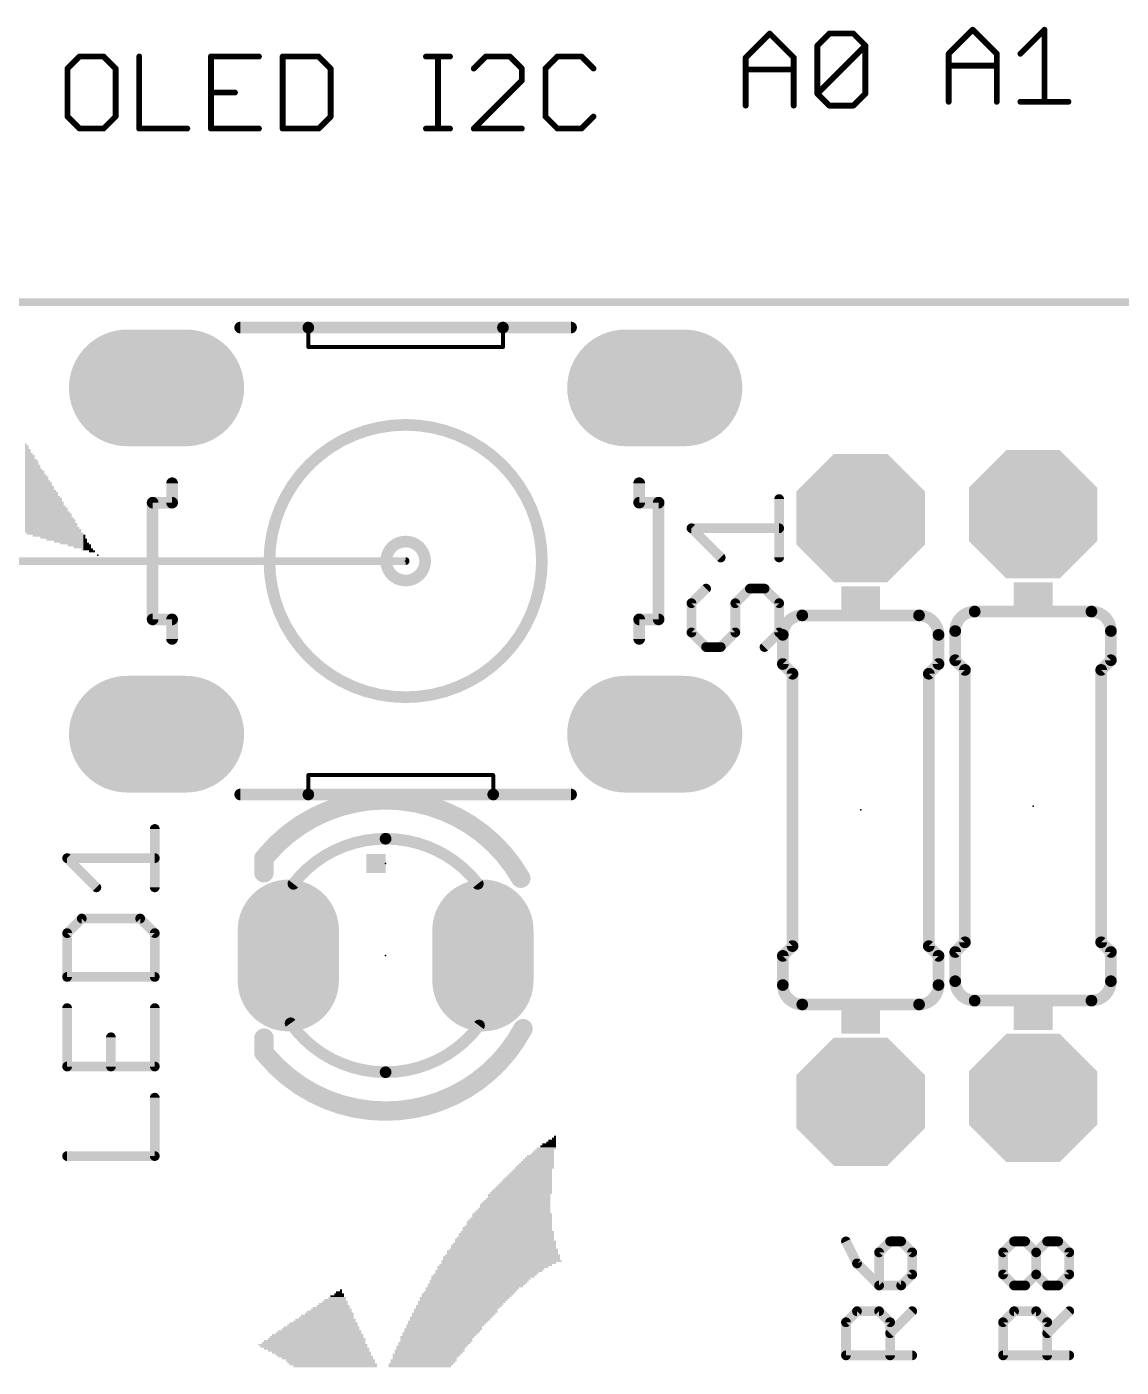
# Model space of a CAD drawing. Extents: x -10 to 70, y -21 to 116.
# Drawn here: x 20.32 to 34.6, y 29.22 to 46.72 of the extents above; entities that cross this region are included whole.
import ezdxf

# ---------------------------------------------------------------- set-up
doc = ezdxf.new("R2010")
doc.units = 0
for name, color, linetype in [('17', 82, 'CONTINUOUS'), ('21', 253, 'CONTINUOUS'), ('23', 7, 'CONTINUOUS'), ('25', 253, 'CONTINUOUS'), ('47', 253, 'CONTINUOUS')]:
    doc.layers.add(name, color=color, linetype=linetype)

# ---------------------------------------------------------------- blocks, each defined once
blk = doc.blocks.new('LONGP50')
at = {"const_width": 1}
blk.add_lwpolyline([(-0.25, 0), (0.25, 0)], dxfattribs=at)
at = {"const_width": 0.5}
for points in [[(-0.25, 0.25, 1), (-0.25, -0.25)], [(0.25, -0.25, 1), (0.25, 0.25)]]:
    blk.add_lwpolyline(points, format="xyb", dxfattribs=at)
blk = doc.blocks.new('RECT')
blk.add_solid([(-0.5, -0.5), (0.5, -0.5), (-0.5, 0.5), (0.5, 0.5)])
blk = doc.blocks.new('OCTAGONP')
at = {"const_width": 0.5}
blk.add_lwpolyline([(-0.25, -0.1036), (-0.25, 0.1036), (-0.1036, 0.25), (0.1036, 0.25), (0.25, 0.1036), (0.25, -0.1036), (0.1036, -0.25), (-0.1036, -0.25), (-0.25, -0.1036), (-0.25, 0.1036)], dxfattribs=at)

msp = doc.modelspace()

# ---------------------------------------------------------------- linework, layer by layer
at = {"layer": '21'}
for points, const_width in [([(32.3491, 46.3727), (32.6626, 46.6862)], 0.0762), ([(32.6626, 46.6862), (32.9762, 46.3727)], 0.0762), ([(33.2846, 46.3727), (33.5982, 46.6862)], 0.0762), ([(33.5982, 46.6862), (33.5982, 45.7456)], 0.0762), ([(29.6991, 46.3227), (30.0126, 46.6362)], 0.0762), ([(30.0126, 46.6362), (30.3262, 46.3227)], 0.0762), ([(30.6346, 46.4794), (30.7914, 46.6362)], 0.0762), ([(30.7914, 46.6362), (31.1049, 46.6362)], 0.0762), ([(31.1049, 46.6362), (31.2617, 46.4794)], 0.0762), ([(21.0059, 46.3362), (20.8491, 46.1794)], 0.0762), ([(21.3194, 46.3362), (21.0059, 46.3362)], 0.0762), ([(21.4762, 46.1794), (21.3194, 46.3362)], 0.0762), ([(21.7846, 46.3362), (21.7846, 45.3956)], 0.0762), ([(23.3472, 46.3362), (22.7201, 46.3362)], 0.0762), ([(22.7201, 46.3362), (22.7201, 45.3956)], 0.0762), ([(23.6557, 46.3362), (23.6557, 45.3956)], 0.0762), ([(24.126, 46.3362), (23.6557, 46.3362)], 0.0762), ([(24.2827, 46.1794), (24.126, 46.3362)], 0.0762), ([(25.5267, 46.3362), (25.8402, 46.3362)], 0.0762), ([(25.6835, 45.3956), (25.6835, 46.3362)], 0.0762), ([(26.3071, 46.3362), (26.1504, 46.1794)], 0.0762), ([(26.6207, 46.3362), (26.3071, 46.3362)], 0.0762), ([(26.7774, 46.1794), (26.6207, 46.3362)], 0.0762), ([(27.2427, 46.3362), (27.0859, 46.1794)], 0.0762), ([(27.5562, 46.3362), (27.2427, 46.3362)], 0.0762), ([(27.713, 46.1794), (27.5562, 46.3362)], 0.0762), ([(30.6346, 45.8524), (30.6346, 46.4794)], 0.0762), ([(30.6346, 45.8524), (31.2617, 46.4794)], 0.0762), ([(31.2617, 46.4794), (31.2617, 45.8524)], 0.0762), ([(32.3491, 45.7456), (32.3491, 46.3727)], 0.0762), ([(32.9762, 46.3727), (32.9762, 45.7456)], 0.0762), ([(20.8491, 46.1794), (20.8491, 45.5524)], 0.0762), ([(21.4762, 45.5524), (21.4762, 46.1794)], 0.0762), ([(24.2827, 45.5524), (24.2827, 46.1794)], 0.0762), ([(26.7774, 46.0227), (26.7774, 46.1794)], 0.0762), ([(27.0859, 46.1794), (27.0859, 45.5524)], 0.0762), ([(29.6991, 45.6956), (29.6991, 46.3227)], 0.0762), ([(29.6991, 46.1659), (30.3262, 46.1659)], 0.0762), ([(30.3262, 46.3227), (30.3262, 45.6956)], 0.0762), ([(32.3491, 46.2159), (32.9762, 46.2159)], 0.0762), ([(26.1504, 45.3956), (26.7774, 46.0227)], 0.0762), ([(22.7201, 45.8659), (23.0337, 45.8659)], 0.0762), ([(30.7914, 45.6956), (30.6346, 45.8524)], 0.0762), ([(31.2617, 45.8524), (31.1049, 45.6956)], 0.0762), ([(31.1049, 45.6956), (30.7914, 45.6956)], 0.0762), ([(33.2846, 45.7456), (33.9117, 45.7456)], 0.0762), ([(20.8491, 45.5524), (21.0059, 45.3956)], 0.0762), ([(21.3194, 45.3956), (21.4762, 45.5524)], 0.0762), ([(24.126, 45.3956), (24.2827, 45.5524)], 0.0762), ([(27.0859, 45.5524), (27.2427, 45.3956)], 0.0762), ([(27.5562, 45.3956), (27.713, 45.5524)], 0.0762), ([(21.0059, 45.3956), (21.3194, 45.3956)], 0.0762), ([(21.7846, 45.3956), (22.4117, 45.3956)], 0.0762), ([(22.7201, 45.3956), (23.3472, 45.3956)], 0.0762), ([(23.6557, 45.3956), (24.126, 45.3956)], 0.0762), ([(25.5267, 45.3956), (25.8402, 45.3956)], 0.0762), ([(26.7774, 45.3956), (26.1504, 45.3956)], 0.0762), ([(27.2427, 45.3956), (27.5562, 45.3956)], 0.0762), ([(23.9915, 42.7975), (23.1025, 42.7975)], 0.1524), ([(26.5315, 42.7975), (23.9915, 42.7975)], 0.1524), ([(23.9915, 42.7975), (23.9915, 42.5435)], 0.0508), ([(27.4205, 42.7975), (26.5315, 42.7975)], 0.1524), ([(26.5315, 42.5435), (26.5315, 42.7975)], 0.0508), ([(26.5315, 42.5435), (23.9915, 42.5435)], 0.0508), ([(22.2135, 40.5115), (22.2135, 40.7655)], 0.1524), ([(28.3095, 40.5115), (28.3095, 40.7655)], 0.1524), ([(21.9595, 40.5115), (22.2135, 40.5115)], 0.1524), ([(21.9595, 40.5115), (21.9595, 38.9875)], 0.1524), ([(28.3095, 40.5115), (28.5635, 40.5115)], 0.1524), ([(28.5635, 38.9875), (28.5635, 40.5115)], 0.1524), ([(22.2135, 38.9875), (21.9595, 38.9875)], 0.1524), ([(22.2135, 38.9875), (22.2135, 38.7335)], 0.1524), ([(28.5635, 38.9875), (28.3095, 38.9875)], 0.1524), ([(28.3095, 38.9875), (28.3095, 38.7335)], 0.1524), ([(30.438, 39.04), (31.962, 39.04)], 0.1524), ([(32.688, 39.09), (34.212, 39.09)], 0.1524), ([(30.184, 38.786), (30.184, 38.405)], 0.1524), ([(32.216, 38.786), (32.216, 38.405)], 0.1524), ([(32.434, 38.836), (32.434, 38.455)], 0.1524), ([(34.466, 38.836), (34.466, 38.455)], 0.1524), ([(32.561, 38.328), (32.434, 38.455)], 0.1524), ([(34.339, 38.328), (34.466, 38.455)], 0.1524), ([(30.311, 38.278), (30.184, 38.405)], 0.1524), ([(30.311, 34.722), (30.311, 38.278)], 0.1524), ([(32.089, 38.278), (32.216, 38.405)], 0.1524), ([(32.089, 34.722), (32.089, 38.278)], 0.1524), ([(32.561, 34.772), (32.561, 38.328)], 0.1524), ([(34.339, 34.772), (34.339, 38.328)], 0.1524), ([(26.4045, 36.9555), (23.9915, 36.9555)], 0.0508), ([(23.9915, 36.9555), (23.9915, 36.7015)], 0.0508), ([(26.4045, 36.9555), (26.4045, 36.7015)], 0.0508), ([(23.1025, 36.7015), (23.9915, 36.7015)], 0.1524), ([(23.9915, 36.7015), (26.4045, 36.7015)], 0.1524), ([(26.4045, 36.7015), (27.4205, 36.7015)], 0.1524), ([(23.4125, 35.87), (23.4125, 35.6795)], 0.254), ([(32.561, 34.772), (32.434, 34.645)], 0.1524), ([(34.339, 34.772), (34.466, 34.645)], 0.1524), ([(30.311, 34.722), (30.184, 34.595)], 0.1524), ([(30.184, 34.214), (30.184, 34.595)], 0.1524), ([(32.089, 34.722), (32.216, 34.595)], 0.1524), ([(32.216, 34.214), (32.216, 34.595)], 0.1524), ([(32.434, 34.264), (32.434, 34.645)], 0.1524), ([(34.466, 34.264), (34.466, 34.645)], 0.1524), ([(30.438, 33.96), (31.962, 33.96)], 0.1524), ([(32.688, 34.01), (34.212, 34.01)], 0.1524), ([(23.4125, 33.5205), (23.4125, 33.33)], 0.254)]:
    msp.add_lwpolyline(points, dxfattribs=dict(at, const_width=const_width))
for points, const_width in [([(32.6761, 46.6997, 1), (32.6492, 46.6727)], 0.0381), ([(32.6761, 46.6727, 1), (32.6492, 46.6997)], 0.0381), ([(33.6172, 46.6862, 1), (33.5791, 46.6862)], 0.0381), ([(33.6116, 46.6727, 1), (33.5847, 46.6997)], 0.0381), ([(30.0261, 46.6497, 1), (29.9992, 46.6227)], 0.0381), ([(30.0261, 46.6227, 1), (29.9992, 46.6497)], 0.0381), ([(30.7914, 46.6553, 1), (30.7914, 46.6172)], 0.0381), ([(30.8049, 46.6227, 1), (30.7779, 46.6497)], 0.0381), ([(31.1184, 46.6497, 1), (31.0914, 46.6227)], 0.0381), ([(31.1049, 46.6172, 1), (31.1049, 46.6553)], 0.0381), ([(21.0059, 46.3553, 1), (21.0059, 46.3172)], 0.0381), ([(21.0193, 46.3227, 1), (20.9924, 46.3497)], 0.0381), ([(21.3329, 46.3497, 1), (21.3059, 46.3227)], 0.0381), ([(21.3194, 46.3172, 1), (21.3194, 46.3553)], 0.0381), ([(21.8037, 46.3362, 1), (21.7656, 46.3362)], 0.0381), ([(22.7201, 46.3553, 1), (22.7201, 46.3172)], 0.0381), ([(22.7392, 46.3362, 1), (22.7011, 46.3362)], 0.0381), ([(23.3472, 46.3172, 1), (23.3472, 46.3553)], 0.0381), ([(23.6747, 46.3362, 1), (23.6366, 46.3362)], 0.0381), ([(23.6557, 46.3553, 1), (23.6557, 46.3172)], 0.0381), ([(24.1394, 46.3497, 1), (24.1125, 46.3227)], 0.0381), ([(24.126, 46.3172, 1), (24.126, 46.3553)], 0.0381), ([(25.5267, 46.3553, 1), (25.5267, 46.3172)], 0.0381), ([(25.7025, 46.3362, 1), (25.6644, 46.3362)], 0.0381), ([(25.8402, 46.3172, 1), (25.8402, 46.3553)], 0.0381), ([(26.3071, 46.3553, 1), (26.3071, 46.3172)], 0.0381), ([(26.3206, 46.3227, 1), (26.2937, 46.3497)], 0.0381), ([(26.6341, 46.3497, 1), (26.6072, 46.3227)], 0.0381), ([(26.6207, 46.3172, 1), (26.6207, 46.3553)], 0.0381), ([(27.2427, 46.3553, 1), (27.2427, 46.3172)], 0.0381), ([(27.2561, 46.3227, 1), (27.2292, 46.3497)], 0.0381), ([(27.5697, 46.3497, 1), (27.5427, 46.3227)], 0.0381), ([(27.5562, 46.3172, 1), (27.5562, 46.3553)], 0.0381), ([(30.6211, 46.4929, 1), (30.6481, 46.466)], 0.0381), ([(30.6537, 46.4794, 1), (30.6156, 46.4794)], 0.0381), ([(31.2807, 46.4794, 1), (31.2426, 46.4794)], 0.0381), ([(31.2752, 46.466, 1), (31.2482, 46.4929)], 0.0381), ([(31.2482, 46.466, 1), (31.2752, 46.4929)], 0.0381), ([(32.3681, 46.3727, 1), (32.33, 46.3727)], 0.0381), ([(32.3356, 46.3861, 1), (32.3626, 46.3592)], 0.0381), ([(32.9952, 46.3727, 1), (32.9571, 46.3727)], 0.0381), ([(32.9627, 46.3592, 1), (32.9896, 46.3861)], 0.0381), ([(33.2711, 46.3861, 1), (33.2981, 46.3592)], 0.0381), ([(20.8681, 46.1794, 1), (20.83, 46.1794)], 0.0381), ([(20.8356, 46.1929, 1), (20.8626, 46.166)], 0.0381), ([(21.4952, 46.1794, 1), (21.4571, 46.1794)], 0.0381), ([(21.4627, 46.166, 1), (21.4896, 46.1929)], 0.0381), ([(24.3018, 46.1794, 1), (24.2637, 46.1794)], 0.0381), ([(24.2693, 46.166, 1), (24.2962, 46.1929)], 0.0381), ([(26.1369, 46.1929, 1), (26.1638, 46.166)], 0.0381), ([(26.7965, 46.1794, 1), (26.7584, 46.1794)], 0.0381), ([(26.764, 46.166, 1), (26.7909, 46.1929)], 0.0381), ([(27.1049, 46.1794, 1), (27.0668, 46.1794)], 0.0381), ([(27.0724, 46.1929, 1), (27.0994, 46.166)], 0.0381), ([(27.6995, 46.166, 1), (27.7264, 46.1929)], 0.0381), ([(29.7182, 46.3227, 1), (29.6801, 46.3227)], 0.0381), ([(29.6856, 46.3361, 1), (29.7126, 46.3092)], 0.0381), ([(29.6991, 46.185, 1), (29.6991, 46.1469)], 0.0381), ([(30.3452, 46.3227, 1), (30.3071, 46.3227)], 0.0381), ([(30.3127, 46.3092, 1), (30.3396, 46.3361)], 0.0381), ([(30.3262, 46.1469, 1), (30.3262, 46.185)], 0.0381), ([(32.3491, 46.235, 1), (32.3491, 46.1969)], 0.0381), ([(32.9762, 46.1969, 1), (32.9762, 46.235)], 0.0381), ([(26.7584, 46.0227, 1), (26.7965, 46.0227)], 0.0381), ([(26.7909, 46.0092, 1), (26.764, 46.0361)], 0.0381), ([(22.7201, 45.885, 1), (22.7201, 45.8469)], 0.0381), ([(23.0337, 45.8469, 1), (23.0337, 45.885)], 0.0381), ([(30.6481, 45.8658, 1), (30.6211, 45.8389)], 0.0381), ([(30.6211, 45.8658, 1), (30.6481, 45.8389)], 0.0381), ([(30.6156, 45.8524, 1), (30.6537, 45.8524)], 0.0381), ([(31.2426, 45.8524, 1), (31.2807, 45.8524)], 0.0381), ([(31.2752, 45.8389, 1), (31.2482, 45.8658)], 0.0381), ([(29.6801, 45.6956, 1), (29.7182, 45.6956)], 0.0381), ([(30.3071, 45.6956, 1), (30.3452, 45.6956)], 0.0381), ([(30.7914, 45.7146, 1), (30.7914, 45.6765)], 0.0381), ([(30.7779, 45.6821, 1), (30.8049, 45.7091)], 0.0381), ([(31.0914, 45.7091, 1), (31.1184, 45.6821)], 0.0381), ([(31.1049, 45.6765, 1), (31.1049, 45.7146)], 0.0381), ([(32.33, 45.7456, 1), (32.3681, 45.7456)], 0.0381), ([(32.9571, 45.7456, 1), (32.9952, 45.7456)], 0.0381), ([(33.2846, 45.7647, 1), (33.2846, 45.7266)], 0.0381), ([(33.5791, 45.7456, 1), (33.6172, 45.7456)], 0.0381), ([(33.9117, 45.7266, 1), (33.9117, 45.7647)], 0.0381), ([(20.83, 45.5524, 1), (20.8681, 45.5524)], 0.0381), ([(20.8626, 45.5658, 1), (20.8356, 45.5389)], 0.0381), ([(21.4571, 45.5524, 1), (21.4952, 45.5524)], 0.0381), ([(21.4896, 45.5389, 1), (21.4627, 45.5658)], 0.0381), ([(24.2637, 45.5524, 1), (24.3018, 45.5524)], 0.0381), ([(24.2962, 45.5389, 1), (24.2693, 45.5658)], 0.0381), ([(27.0994, 45.5658, 1), (27.0724, 45.5389)], 0.0381), ([(27.0668, 45.5524, 1), (27.1049, 45.5524)], 0.0381), ([(27.7264, 45.5389, 1), (27.6995, 45.5658)], 0.0381), ([(21.0059, 45.4147, 1), (21.0059, 45.3766)], 0.0381), ([(20.9924, 45.3821, 1), (21.0193, 45.4091)], 0.0381), ([(21.3059, 45.4091, 1), (21.3329, 45.3821)], 0.0381), ([(21.3194, 45.3766, 1), (21.3194, 45.4147)], 0.0381), ([(21.7846, 45.4147, 1), (21.7846, 45.3766)], 0.0381), ([(21.7656, 45.3956, 1), (21.8037, 45.3956)], 0.0381), ([(22.4117, 45.3766, 1), (22.4117, 45.4147)], 0.0381), ([(22.7201, 45.4147, 1), (22.7201, 45.3766)], 0.0381), ([(22.7011, 45.3956, 1), (22.7392, 45.3956)], 0.0381), ([(23.3472, 45.3766, 1), (23.3472, 45.4147)], 0.0381), ([(23.6557, 45.4147, 1), (23.6557, 45.3766)], 0.0381), ([(23.6366, 45.3956, 1), (23.6747, 45.3956)], 0.0381), ([(24.1125, 45.4091, 1), (24.1394, 45.3821)], 0.0381), ([(24.126, 45.3766, 1), (24.126, 45.4147)], 0.0381), ([(25.5267, 45.4147, 1), (25.5267, 45.3766)], 0.0381), ([(25.6644, 45.3956, 1), (25.7025, 45.3956)], 0.0381), ([(25.8402, 45.3766, 1), (25.8402, 45.4147)], 0.0381), ([(26.1369, 45.4091, 1), (26.1638, 45.3821)], 0.0381), ([(26.1504, 45.4147, 1), (26.1504, 45.3766)], 0.0381), ([(26.7774, 45.3766, 1), (26.7774, 45.4147)], 0.0381), ([(27.2427, 45.4147, 1), (27.2427, 45.3766)], 0.0381), ([(27.2292, 45.3821, 1), (27.2561, 45.4091)], 0.0381), ([(27.5427, 45.4091, 1), (27.5697, 45.3821)], 0.0381), ([(27.5562, 45.3766, 1), (27.5562, 45.4147)], 0.0381), ([(23.1025, 42.8356, 1), (23.1025, 42.7594)], 0.0762), ([(23.9915, 42.8356, 1), (23.9915, 42.7594)], 0.0762), ([(23.9915, 42.7594, 1), (23.9915, 42.8356)], 0.0762), ([(24.0042, 42.7975, 1), (23.9788, 42.7975)], 0.0254), ([(26.5315, 42.8356, 1), (26.5315, 42.7594)], 0.0762), ([(26.5315, 42.7594, 1), (26.5315, 42.8356)], 0.0762), ([(26.5442, 42.7975, 1), (26.5188, 42.7975)], 0.0254), ([(27.4205, 42.7594, 1), (27.4205, 42.8356)], 0.0762), ([(23.9915, 42.5562, 1), (23.9915, 42.5308)], 0.0254), ([(23.9788, 42.5435, 1), (24.0042, 42.5435)], 0.0254), ([(26.5188, 42.5435, 1), (26.5442, 42.5435)], 0.0254), ([(26.5315, 42.5308, 1), (26.5315, 42.5562)], 0.0254), ([(25.2615, 37.9715, 1), (25.2615, 41.5275, 1), (25.2615, 37.9715)], 0.1524), ([(22.2516, 40.7655, 1), (22.1754, 40.7655)], 0.0762), ([(28.3476, 40.7655, 1), (28.2714, 40.7655)], 0.0762), ([(21.9595, 40.5496, 1), (21.9595, 40.4734)], 0.0762), ([(21.9976, 40.5115, 1), (21.9214, 40.5115)], 0.0762), ([(22.1754, 40.5115, 1), (22.2516, 40.5115)], 0.0762), ([(22.2135, 40.4734, 1), (22.2135, 40.5496)], 0.0762), ([(28.3095, 40.5496, 1), (28.3095, 40.4734)], 0.0762), ([(28.2714, 40.5115, 1), (28.3476, 40.5115)], 0.0762), ([(28.6016, 40.5115, 1), (28.5254, 40.5115)], 0.0762), ([(28.5635, 40.4734, 1), (28.5635, 40.5496)], 0.0762), ([(25.2615, 39.4955, 1), (25.2615, 40.0035, 1), (25.2615, 39.4955)], 0.1524), ([(21.9595, 39.0256, 1), (21.9595, 38.9494)], 0.0762), ([(21.9214, 38.9875, 1), (21.9976, 38.9875)], 0.0762), ([(22.2516, 38.9875, 1), (22.1754, 38.9875)], 0.0762), ([(22.2135, 38.9494, 1), (22.2135, 39.0256)], 0.0762), ([(28.3095, 39.0256, 1), (28.3095, 38.9494)], 0.0762), ([(28.3476, 38.9875, 1), (28.2714, 38.9875)], 0.0762), ([(28.5254, 38.9875, 1), (28.6016, 38.9875)], 0.0762), ([(28.5635, 38.9494, 1), (28.5635, 39.0256)], 0.0762), ([(30.438, 39.04, 0.4142), (30.184, 38.786)], 0.1524), ([(30.438, 39.0781, 1), (30.438, 39.0019)], 0.0762), ([(30.438, 39.0019, 1), (30.438, 39.0781)], 0.0762), ([(32.216, 38.786, 0.4142), (31.962, 39.04)], 0.1524), ([(31.962, 39.0781, 1), (31.962, 39.0019)], 0.0762), ([(31.962, 39.0019, 1), (31.962, 39.0781)], 0.0762), ([(32.688, 39.09, 0.4142), (32.434, 38.836)], 0.1524), ([(32.688, 39.1281, 1), (32.688, 39.0519)], 0.0762), ([(32.688, 39.0519, 1), (32.688, 39.1281)], 0.0762), ([(34.466, 38.836, 0.4142), (34.212, 39.09)], 0.1524), ([(34.212, 39.1281, 1), (34.212, 39.0519)], 0.0762), ([(34.212, 39.0519, 1), (34.212, 39.1281)], 0.0762), ([(30.2221, 38.786, 1), (30.1459, 38.786)], 0.0762), ([(32.2541, 38.786, 1), (32.1779, 38.786)], 0.0762), ([(32.4721, 38.836, 1), (32.3959, 38.836)], 0.0762), ([(32.3959, 38.836, 1), (32.4721, 38.836)], 0.0762), ([(34.5041, 38.836, 1), (34.4279, 38.836)], 0.0762), ([(34.4279, 38.836, 1), (34.5041, 38.836)], 0.0762), ([(22.1754, 38.7335, 1), (22.2516, 38.7335)], 0.0762), ([(28.2714, 38.7335, 1), (28.3476, 38.7335)], 0.0762), ([(30.1459, 38.786, 1), (30.2221, 38.786)], 0.0762), ([(32.1779, 38.786, 1), (32.2541, 38.786)], 0.0762), ([(32.4609, 38.4819, 1), (32.4071, 38.4281)], 0.0762), ([(34.4929, 38.4281, 1), (34.4391, 38.4819)], 0.0762), ([(30.1459, 38.405, 1), (30.2221, 38.405)], 0.0762), ([(30.2109, 38.4319, 1), (30.1571, 38.3781)], 0.0762), ([(30.3491, 38.278, 1), (30.2729, 38.278)], 0.0762), ([(30.2841, 38.2511, 1), (30.3379, 38.3049)], 0.0762), ([(32.1271, 38.278, 1), (32.0509, 38.278)], 0.0762), ([(32.0621, 38.3049, 1), (32.1159, 38.2511)], 0.0762), ([(32.1779, 38.405, 1), (32.2541, 38.405)], 0.0762), ([(32.2429, 38.3781, 1), (32.1891, 38.4319)], 0.0762), ([(32.3959, 38.455, 1), (32.4721, 38.455)], 0.0762), ([(32.5991, 38.328, 1), (32.5229, 38.328)], 0.0762), ([(32.5341, 38.3011, 1), (32.5879, 38.3549)], 0.0762), ([(34.3771, 38.328, 1), (34.3009, 38.328)], 0.0762), ([(34.3121, 38.3549, 1), (34.3659, 38.3011)], 0.0762), ([(34.4279, 38.455, 1), (34.5041, 38.455)], 0.0762), ([(23.9915, 36.9682, 1), (23.9915, 36.9428)], 0.0254), ([(24.0042, 36.9555, 1), (23.9788, 36.9555)], 0.0254), ([(26.4172, 36.9555, 1), (26.3918, 36.9555)], 0.0254), ([(26.4045, 36.9428, 1), (26.4045, 36.9682)], 0.0254), ([(23.1025, 36.7396, 1), (23.1025, 36.6634)], 0.0762), ([(25, 36.632, 0.2206), (23.4488, 35.9126)], 0.254), ([(23.9915, 36.7396, 1), (23.9915, 36.6634)], 0.0762), ([(23.9915, 36.6634, 1), (23.9915, 36.7396)], 0.0762), ([(26.7643, 35.6082, 0.2691), (25, 36.632)], 0.254), ([(25, 36.6955, 1), (25, 36.5685)], 0.127), ([(25, 36.5685, 1), (25, 36.6955)], 0.127), ([(26.4045, 36.7396, 1), (26.4045, 36.6634)], 0.0762), ([(26.4045, 36.6634, 1), (26.4045, 36.7396)], 0.0762), ([(27.4205, 36.6634, 1), (27.4205, 36.7396)], 0.0762), ([(23.9788, 36.7015, 1), (24.0042, 36.7015)], 0.0254), ([(26.3918, 36.7015, 1), (26.4172, 36.7015)], 0.0254), ([(25, 36.124, 0.2315), (23.797, 35.5356)], 0.1524), ([(26.203, 35.5356, 0.2315), (25, 36.124)], 0.1524), ([(25, 36.1621, 1), (25, 36.0859)], 0.0762), ([(25, 36.0859, 1), (25, 36.1621)], 0.0762), ([(23.476, 35.87, 1), (23.349, 35.87)], 0.127), ([(23.4003, 35.9536, 1), (23.4973, 35.8716)], 0.127), ([(23.349, 35.6795, 1), (23.476, 35.6795)], 0.127), ([(26.7092, 35.5767, 1), (26.8194, 35.6397)], 0.127), ([(23.7669, 35.559, 1), (23.8271, 35.5122)], 0.0762), ([(26.1729, 35.5122, 1), (26.2331, 35.559)], 0.0762), ([(32.5879, 34.7451, 1), (32.5341, 34.7989)], 0.0762), ([(34.3659, 34.7989, 1), (34.3121, 34.7451)], 0.0762), ([(30.2221, 34.595, 1), (30.1459, 34.595)], 0.0762), ([(30.1571, 34.6219, 1), (30.2109, 34.5681)], 0.0762), ([(30.2729, 34.722, 1), (30.3491, 34.722)], 0.0762), ([(30.3379, 34.6951, 1), (30.2841, 34.7489)], 0.0762), ([(32.0509, 34.722, 1), (32.1271, 34.722)], 0.0762), ([(32.1159, 34.7489, 1), (32.0621, 34.6951)], 0.0762), ([(32.2541, 34.595, 1), (32.1779, 34.595)], 0.0762), ([(32.1891, 34.5681, 1), (32.2429, 34.6219)], 0.0762), ([(32.4721, 34.645, 1), (32.3959, 34.645)], 0.0762), ([(32.4071, 34.6719, 1), (32.4609, 34.6181)], 0.0762), ([(32.5229, 34.772, 1), (32.5991, 34.772)], 0.0762), ([(34.3009, 34.772, 1), (34.3771, 34.772)], 0.0762), ([(34.5041, 34.645, 1), (34.4279, 34.645)], 0.0762), ([(34.4391, 34.6181, 1), (34.4929, 34.6719)], 0.0762), ([(32.434, 34.264, 0.4142), (32.688, 34.01)], 0.1524), ([(32.4721, 34.264, 1), (32.3959, 34.264)], 0.0762), ([(32.3959, 34.264, 1), (32.4721, 34.264)], 0.0762), ([(34.212, 34.01, 0.4142), (34.466, 34.264)], 0.1524), ([(34.5041, 34.264, 1), (34.4279, 34.264)], 0.0762), ([(34.4279, 34.264, 1), (34.5041, 34.264)], 0.0762), ([(30.184, 34.214, 0.4142), (30.438, 33.96)], 0.1524), ([(30.2221, 34.214, 1), (30.1459, 34.214)], 0.0762), ([(30.1459, 34.214, 1), (30.2221, 34.214)], 0.0762), ([(31.962, 33.96, 0.4142), (32.216, 34.214)], 0.1524), ([(32.2541, 34.214, 1), (32.1779, 34.214)], 0.0762), ([(32.1779, 34.214, 1), (32.2541, 34.214)], 0.0762), ([(30.438, 33.9981, 1), (30.438, 33.9219)], 0.0762), ([(30.438, 33.9219, 1), (30.438, 33.9981)], 0.0762), ([(31.962, 33.9981, 1), (31.962, 33.9219)], 0.0762), ([(31.962, 33.9219, 1), (31.962, 33.9981)], 0.0762), ([(32.688, 34.0481, 1), (32.688, 33.9719)], 0.0762), ([(32.688, 33.9719, 1), (32.688, 34.0481)], 0.0762), ([(34.212, 34.0481, 1), (34.212, 33.9719)], 0.0762), ([(34.212, 33.9719, 1), (34.212, 34.0481)], 0.0762), ([(23.7599, 33.7142, 0.2422), (25, 33.076)], 0.1524), ([(23.7909, 33.7363, 1), (23.7289, 33.6921)], 0.0762), ([(23.476, 33.5205, 1), (23.349, 33.5205)], 0.127), ([(25, 32.568, 0.277), (26.7929, 33.6438)], 0.254), ([(25, 33.076, 0.2361), (26.2192, 33.6856)], 0.1524), ([(26.2497, 33.6627, 1), (26.1887, 33.7085)], 0.0762), ([(26.8489, 33.6139, 1), (26.7369, 33.6737)], 0.127), ([(23.439, 33.2991, 0.2226), (25, 32.568)], 0.254), ([(23.4878, 33.3398, 1), (23.3902, 33.2584)], 0.127), ([(23.349, 33.33, 1), (23.476, 33.33)], 0.127), ([(25, 33.1141, 1), (25, 33.0379)], 0.0762), ([(25, 33.0379, 1), (25, 33.1141)], 0.0762), ([(25, 32.6315, 1), (25, 32.5045)], 0.127), ([(25, 32.5045, 1), (25, 32.6315)], 0.127)]:
    msp.add_lwpolyline(points, format="xyb", dxfattribs=dict(at, const_width=const_width))
at = {"layer": '23'}
for p in [(21.2445, 39.826), (25.2615, 39.7495), (31.2, 36.5), (31.2, 36.5), (33.45, 36.55), (33.45, 36.55), (25, 35.8), (25, 34.6)]:
    msp.add_point(p, dxfattribs=at)
at = {"layer": '25', "const_width": 0.127}
for points in [[(30.136, 39.7961), (30.136, 40.5588)], [(29.3734, 39.7961), (28.992, 40.1774)], [(28.992, 40.1774), (30.136, 40.1774)], [(29.1827, 39.3894), (28.992, 39.1987)], [(29.564, 39.1987), (29.7547, 39.3894)], [(29.7547, 39.3894), (29.9453, 39.3894)], [(29.9453, 39.3894), (30.136, 39.1987)], [(28.992, 39.1987), (28.992, 38.8174)], [(29.564, 38.8174), (29.564, 39.1987)], [(30.136, 39.1987), (30.136, 38.8174)], [(28.992, 38.8174), (29.1827, 38.6267)], [(29.3734, 38.6267), (29.564, 38.8174)], [(30.136, 38.8174), (29.9453, 38.6267)], [(29.1827, 38.6267), (29.3734, 38.6267)], [(21.9875, 35.4891), (21.9875, 36.2517)], [(21.2248, 35.4891), (20.8435, 35.8704)], [(20.8435, 35.8704), (21.9875, 35.8704)], [(21.0342, 35.0823), (20.8435, 34.8917)], [(21.7968, 35.0823), (21.0342, 35.0823)], [(21.9875, 34.8917), (21.7968, 35.0823)], [(20.8435, 34.8917), (20.8435, 34.3197)], [(21.9875, 34.3197), (21.9875, 34.8917)], [(20.8435, 34.3197), (21.9875, 34.3197)], [(20.8435, 33.913), (20.8435, 33.1503)], [(21.9875, 33.1503), (21.9875, 33.913)], [(21.4155, 33.1503), (21.4155, 33.5316)], [(20.8435, 33.1503), (21.9875, 33.1503)], [(21.9875, 31.9809), (21.9875, 32.7436)], [(20.8435, 31.9809), (21.9875, 31.9809)], [(31.0082, 30.8676), (31.1522, 30.5795)], [(31.5844, 30.8676), (31.4403, 30.7235)], [(31.7284, 30.8676), (31.5844, 30.8676)], [(31.8725, 30.7235), (31.7284, 30.8676)], [(33.0582, 30.7235), (33.2022, 30.8676)], [(33.2022, 30.8676), (33.3463, 30.8676)], [(33.3463, 30.8676), (33.4903, 30.7235)], [(33.4903, 30.7235), (33.6344, 30.8676)], [(33.6344, 30.8676), (33.7784, 30.8676)], [(33.7784, 30.8676), (33.9225, 30.7235)], [(31.1522, 30.5795), (31.4403, 30.2914)], [(31.4403, 30.7235), (31.4403, 30.2914)], [(31.8725, 30.4354), (31.8725, 30.7235)], [(33.0582, 30.4354), (33.0582, 30.7235)], [(33.4903, 30.4354), (33.4903, 30.7235)], [(33.9225, 30.7235), (33.9225, 30.4354)], [(31.7284, 30.2914), (31.8725, 30.4354)], [(33.2022, 30.2914), (33.0582, 30.4354)], [(33.4903, 30.4354), (33.3463, 30.2914)], [(33.6344, 30.2914), (33.4903, 30.4354)], [(33.9225, 30.4354), (33.7784, 30.2914)], [(31.4403, 30.2914), (31.7284, 30.2914)], [(33.3463, 30.2914), (33.2022, 30.2914)], [(33.7784, 30.2914), (33.6344, 30.2914)], [(31.0082, 29.8114), (31.1522, 29.9555)], [(31.1522, 29.9555), (31.4403, 29.9555)], [(31.4403, 29.9555), (31.5844, 29.8114)], [(31.5844, 29.6674), (31.8725, 29.9555)], [(33.0582, 29.8114), (33.2022, 29.9555)], [(33.2022, 29.9555), (33.4903, 29.9555)], [(33.4903, 29.9555), (33.6344, 29.8114)], [(33.6344, 29.6674), (33.9225, 29.9555)], [(31.0082, 29.3792), (31.0082, 29.8114)], [(31.5844, 29.8114), (31.5844, 29.3792)], [(33.0582, 29.3792), (33.0582, 29.8114)], [(33.6344, 29.8114), (33.6344, 29.3792)], [(31.8725, 29.3792), (31.0082, 29.3792)], [(33.9225, 29.3792), (33.0582, 29.3792)]]:
    msp.add_lwpolyline(points, dxfattribs=at)
at = {"layer": '25', "const_width": 0.0635}
for points in [[(30.1678, 40.5588, 1), (30.1043, 40.5588)], [(28.992, 40.2092, 1), (28.992, 40.1457)], [(29.0145, 40.1999, 1), (28.9696, 40.155)], [(30.136, 40.1457, 1), (30.136, 40.2092)], [(29.3509, 39.7736, 1), (29.3958, 39.8186)], [(30.1043, 39.7961, 1), (30.1678, 39.7961)], [(29.2051, 39.3669, 1), (29.1602, 39.4118)], [(29.7547, 39.4211, 1), (29.7547, 39.3576)], [(29.7771, 39.3669, 1), (29.7322, 39.4118)], [(29.9678, 39.4118, 1), (29.9229, 39.3669)], [(29.9453, 39.3576, 1), (29.9453, 39.4211)], [(29.0238, 39.1987, 1), (28.9603, 39.1987)], [(28.9696, 39.2211, 1), (29.0145, 39.1762)], [(29.5958, 39.1987, 1), (29.5323, 39.1987)], [(29.5416, 39.2211, 1), (29.5865, 39.1762)], [(30.1678, 39.1987, 1), (30.1043, 39.1987)], [(30.1135, 39.1762, 1), (30.1585, 39.2211)], [(29.0145, 38.8398, 1), (28.9696, 38.7949)], [(29.5865, 38.7949, 1), (29.5416, 38.8398)], [(30.1585, 38.7949, 1), (30.1135, 38.8398)], [(28.9603, 38.8174, 1), (29.0238, 38.8174)], [(29.1827, 38.6585, 1), (29.1827, 38.595)], [(29.1602, 38.6043, 1), (29.2051, 38.6492)], [(29.3509, 38.6492, 1), (29.3958, 38.6043)], [(29.3734, 38.595, 1), (29.3734, 38.6585)], [(29.5323, 38.8174, 1), (29.5958, 38.8174)], [(29.9229, 38.6492, 1), (29.9678, 38.6043)], [(30.1043, 38.8174, 1), (30.1678, 38.8174)], [(22.0192, 36.2517, 1), (21.9558, 36.2517)], [(20.8435, 35.9022, 1), (20.8435, 35.8387)], [(20.866, 35.8929, 1), (20.8211, 35.848)], [(21.9875, 35.8387, 1), (21.9875, 35.9022)], [(21.2024, 35.4666, 1), (21.2473, 35.5115)], [(21.9558, 35.4891, 1), (22.0192, 35.4891)], [(21.0342, 35.1141, 1), (21.0342, 35.0506)], [(21.0566, 35.0599, 1), (21.0117, 35.1048)], [(21.8193, 35.1048, 1), (21.7744, 35.0599)], [(21.7968, 35.0506, 1), (21.7968, 35.1141)], [(20.8753, 34.8917, 1), (20.8118, 34.8917)], [(20.8211, 34.9141, 1), (20.866, 34.8692)], [(22.0192, 34.8917, 1), (21.9558, 34.8917)], [(21.965, 34.8692, 1), (22.01, 34.9141)], [(20.8435, 34.3514, 1), (20.8435, 34.2879)], [(20.8118, 34.3197, 1), (20.8753, 34.3197)], [(21.9558, 34.3197, 1), (22.0192, 34.3197)], [(21.9875, 34.2879, 1), (21.9875, 34.3514)], [(20.8753, 33.913, 1), (20.8118, 33.913)], [(22.0192, 33.913, 1), (21.9558, 33.913)], [(21.4473, 33.5316, 1), (21.3838, 33.5316)], [(20.8435, 33.1821, 1), (20.8435, 33.1185)], [(20.8118, 33.1503, 1), (20.8753, 33.1503)], [(21.3838, 33.1503, 1), (21.4473, 33.1503)], [(21.9558, 33.1503, 1), (22.0192, 33.1503)], [(21.9875, 33.1185, 1), (21.9875, 33.1821)], [(22.0192, 32.7436, 1), (21.9558, 32.7436)], [(20.8435, 32.0127, 1), (20.8435, 31.9492)], [(21.9875, 31.9492, 1), (21.9875, 32.0127)], [(21.9558, 31.9809, 1), (22.0192, 31.9809)], [(31.0366, 30.8818, 1), (30.9798, 30.8534)], [(31.5844, 30.8993, 1), (31.5844, 30.8358)], [(31.6068, 30.8451, 1), (31.5619, 30.89)], [(31.7509, 30.89, 1), (31.706, 30.8451)], [(31.7284, 30.8358, 1), (31.7284, 30.8993)], [(33.2022, 30.8993, 1), (33.2022, 30.8358)], [(33.2247, 30.8451, 1), (33.1798, 30.89)], [(33.3687, 30.89, 1), (33.3238, 30.8451)], [(33.3463, 30.8358, 1), (33.3463, 30.8993)], [(33.6344, 30.8993, 1), (33.6344, 30.8358)], [(33.6568, 30.8451, 1), (33.6119, 30.89)], [(33.8009, 30.89, 1), (33.756, 30.8451)], [(33.7784, 30.8358, 1), (33.7784, 30.8993)], [(31.1747, 30.6019, 1), (31.1298, 30.557)], [(31.1238, 30.5653, 1), (31.1806, 30.5937)], [(31.4721, 30.7235, 1), (31.4086, 30.7235)], [(31.4179, 30.746, 1), (31.4628, 30.7011)], [(31.9043, 30.7235, 1), (31.8408, 30.7235)], [(31.85, 30.7011, 1), (31.895, 30.746)], [(33.0899, 30.7235, 1), (33.0264, 30.7235)], [(33.0357, 30.746, 1), (33.0806, 30.7011)], [(33.5221, 30.7235, 1), (33.4586, 30.7235)], [(33.4679, 30.746, 1), (33.5128, 30.7011)], [(33.4679, 30.7011, 1), (33.5128, 30.746)], [(33.9543, 30.7235, 1), (33.8907, 30.7235)], [(33.9, 30.7011, 1), (33.945, 30.746)], [(31.8408, 30.4354, 1), (31.9043, 30.4354)], [(31.895, 30.413, 1), (31.85, 30.4579)], [(33.0264, 30.4354, 1), (33.0899, 30.4354)], [(33.0806, 30.4579, 1), (33.0357, 30.413)], [(33.4586, 30.4354, 1), (33.5221, 30.4354)], [(33.5128, 30.4579, 1), (33.4679, 30.413)], [(33.5128, 30.413, 1), (33.4679, 30.4579)], [(33.8907, 30.4354, 1), (33.9543, 30.4354)], [(33.945, 30.413, 1), (33.9, 30.4579)], [(31.4403, 30.3231, 1), (31.4403, 30.2596)], [(31.4086, 30.2914, 1), (31.4721, 30.2914)], [(31.4179, 30.2689, 1), (31.4628, 30.3138)], [(31.706, 30.3138, 1), (31.7509, 30.2689)], [(31.7284, 30.2596, 1), (31.7284, 30.3231)], [(33.2022, 30.3231, 1), (33.2022, 30.2596)], [(33.1798, 30.2689, 1), (33.2247, 30.3138)], [(33.3238, 30.3138, 1), (33.3687, 30.2689)], [(33.3463, 30.2596, 1), (33.3463, 30.3231)], [(33.6344, 30.3231, 1), (33.6344, 30.2596)], [(33.6119, 30.2689, 1), (33.6568, 30.3138)], [(33.756, 30.3138, 1), (33.8009, 30.2689)], [(33.7784, 30.2596, 1), (33.7784, 30.3231)], [(31.1522, 29.9872, 1), (31.1522, 29.9237)], [(31.1747, 29.933, 1), (31.1298, 29.9779)], [(31.4628, 29.9779, 1), (31.4179, 29.933)], [(31.4403, 29.9237, 1), (31.4403, 29.9872)], [(31.895, 29.933, 1), (31.85, 29.9779)], [(33.2022, 29.9872, 1), (33.2022, 29.9237)], [(33.2247, 29.933, 1), (33.1798, 29.9779)], [(33.5128, 29.9779, 1), (33.4679, 29.933)], [(33.4903, 29.9237, 1), (33.4903, 29.9872)], [(33.945, 29.933, 1), (33.9, 29.9779)], [(31.0399, 29.8114, 1), (30.9764, 29.8114)], [(30.9857, 29.8339, 1), (31.0306, 29.789)], [(31.6161, 29.8114, 1), (31.5526, 29.8114)], [(31.5619, 29.789, 1), (31.6068, 29.8339)], [(33.0899, 29.8114, 1), (33.0264, 29.8114)], [(33.0357, 29.8339, 1), (33.0806, 29.789)], [(33.6661, 29.8114, 1), (33.6026, 29.8114)], [(33.6119, 29.789, 1), (33.6568, 29.8339)], [(31.5619, 29.6898, 1), (31.6068, 29.6449)], [(33.6119, 29.6898, 1), (33.6568, 29.6449)], [(31.0082, 29.411, 1), (31.0082, 29.3475)], [(30.9764, 29.3792, 1), (31.0399, 29.3792)], [(31.5526, 29.3792, 1), (31.6161, 29.3792)], [(31.8725, 29.3475, 1), (31.8725, 29.411)], [(33.0264, 29.3792, 1), (33.0899, 29.3792)], [(33.0582, 29.411, 1), (33.0582, 29.3475)], [(33.6026, 29.3792, 1), (33.6661, 29.3792)], [(33.9225, 29.3475, 1), (33.9225, 29.411)]]:
    msp.add_lwpolyline(points, format="xyb", dxfattribs=at)
at = {"layer": '47', "const_width": 0.1}
for points in [[(6.1995, 43.13), (64, 43.13)], [(6.1995, 43.13), (59, 43.13)], [(25.2615, 39.7495), (-4, 39.7495)]]:
    msp.add_lwpolyline(points, dxfattribs=at)
at = {"layer": '47', "const_width": 0.05}
msp.add_lwpolyline([(25.2615, 39.7245, 1), (25.2615, 39.7745)], format="xyb", dxfattribs=at)

# ---------------------------------------------------------------- block references
at = {"layer": '17', "xscale": 1.524, "yscale": 1.524}
for p in [(22.0103, 42.0101), (22.0103, 42.0101), (28.5127, 42.0101), (28.5127, 42.0101), (22.0103, 37.4889), (22.0103, 37.4889), (28.5127, 37.4889), (28.5127, 37.4889)]:
    msp.add_blockref('LONGP50', p, dxfattribs=at)
at = {"layer": '17', "rotation": 270}
for name, p, xscale, yscale in [('OCTAGONP', (31.2, 40.31), 1.6764, 1.6764), ('OCTAGONP', (31.2, 40.31), 1.6764, 1.6764), ('OCTAGONP', (33.45, 40.36), 1.6764, 1.6764), ('OCTAGONP', (33.45, 40.36), 1.6764, 1.6764), ('LONGP50', (23.73, 34.6), 1.3208, 1.3208), ('LONGP50', (23.73, 34.6), 1.3208, 1.3208), ('LONGP50', (26.27, 34.6), 1.3208, 1.3208), ('LONGP50', (26.27, 34.6), 1.3208, 1.3208), ('OCTAGONP', (31.2, 32.69), 1.6764, 1.6764), ('OCTAGONP', (31.2, 32.69), 1.6764, 1.6764), ('OCTAGONP', (33.45, 32.74), 1.6764, 1.6764), ('OCTAGONP', (33.45, 32.74), 1.6764, 1.6764)]:
    msp.add_blockref(name, p, dxfattribs=dict(at, xscale=xscale, yscale=yscale))
at = {"layer": '21'}
for p, xscale, yscale, rotation in [((20.3047, 40.7023), 1.1684, 0.0254, 90), ((20.3301, 40.6769), 1.1684, 0.0254, 90), ((20.3555, 40.6515), 1.1176, 0.0254, 90), ((20.3809, 40.6261), 1.0668, 0.0254, 90), ((20.4063, 40.6007), 1.0668, 0.0254, 90), ((20.4317, 40.5753), 1.016, 0.0254, 90), ((20.4571, 40.5626), 0.9906, 0.0254, 90), ((20.4825, 40.5372), 0.9398, 0.0254, 90), ((20.5079, 40.4991), 0.9144, 0.0254, 90), ((20.5333, 40.4864), 0.889, 0.0254, 90), ((20.5587, 40.461), 0.8382, 0.0254, 90), ((20.5841, 40.4356), 0.8382, 0.0254, 90), ((20.6095, 40.4102), 0.7874, 0.0254, 90), ((20.6349, 40.3975), 0.762, 0.0254, 90), ((20.6603, 40.3721), 0.7112, 0.0254, 90), ((20.6857, 40.334), 0.6858, 0.0254, 90), ((20.7111, 40.3213), 0.6604, 0.0254, 90), ((20.7365, 40.2959), 0.6096, 0.0254, 90), ((20.7619, 40.2705), 0.6096, 0.0254, 90), ((20.7873, 40.2451), 0.5588, 0.0254, 90), ((20.8127, 40.2197), 0.508, 0.0254, 90), ((20.8381, 40.207), 0.4826, 0.0254, 90), ((20.8635, 40.1689), 0.4572, 0.0254, 90), ((20.8889, 40.1562), 0.4318, 0.0254, 90), ((20.9143, 40.1308), 0.381, 0.0254, 90), ((20.9397, 40.1054), 0.381, 0.0254, 90), ((20.9651, 40.08), 0.3302, 0.0254, 90), ((20.9905, 40.0546), 0.2794, 0.0254, 90), ((21.0159, 40.0419), 0.254, 0.0254, 90), ((21.0413, 40.0038), 0.2286, 0.0254, 90), ((21.0667, 39.9911), 0.2032, 0.0254, 90), ((21.0921, 39.9657), 0.1524, 0.0254, 90), ((21.1175, 39.9403), 0.1016, 0.0254, 90), ((21.1429, 39.9149), 0.1016, 0.0254, 90), ((21.1683, 39.8895), 0.0508, 0.0254, 90), ((21.1937, 39.8768), 0.0254, 0.0254, 90), ((31.2, 39.2305), 0.381, 0.508, 270), ((33.45, 39.2805), 0.381, 0.508, 270), ((24.875, 35.8), 0.25, 0.25, 90), ((31.2, 33.7695), 0.381, 0.508, 270), ((33.45, 33.8195), 0.381, 0.508, 270)]:
    msp.add_blockref('RECT', p, dxfattribs=dict(at, xscale=xscale, yscale=yscale, rotation=rotation))
at = {"layer": '21', "yscale": 0.0254}
for p, xscale in [((27.1989, 32.2091), 0.0508), ((27.2116, 32.2345), 0.0254), ((27.0592, 32.0313), 0.2794), ((27.0719, 32.0567), 0.254), ((27.0973, 32.0821), 0.254), ((27.1227, 32.1075), 0.2032), ((27.1354, 32.1329), 0.1778), ((27.1608, 32.1583), 0.127), ((27.1735, 32.1837), 0.1016), ((26.9576, 31.8535), 0.4826), ((26.9703, 31.8789), 0.4572), ((26.983, 31.9043), 0.4318), ((26.9957, 31.9297), 0.4064), ((27.0084, 31.9551), 0.381), ((27.0211, 31.9805), 0.3556), ((27.0465, 32.0059), 0.3048), ((26.856, 31.6757), 0.635), ((26.8687, 31.7011), 0.6096), ((26.8814, 31.7265), 0.5842), ((26.8941, 31.7519), 0.5588), ((26.9068, 31.7773), 0.5334), ((26.9195, 31.8027), 0.508), ((26.9449, 31.8281), 0.508), ((26.7671, 31.4979), 0.8128), ((26.7798, 31.5233), 0.7874), ((26.7925, 31.5487), 0.762), ((26.8052, 31.5741), 0.7366), ((26.8179, 31.5995), 0.7112), ((26.8306, 31.6249), 0.6858), ((26.8433, 31.6503), 0.6604), ((26.6909, 31.3455), 0.9144), ((26.6909, 31.3201), 0.9144), ((26.7036, 31.3709), 0.889), ((26.7163, 31.3963), 0.8636), ((26.729, 31.4217), 0.8382), ((26.7417, 31.4725), 0.8128), ((26.7417, 31.4471), 0.8128), ((26.6274, 31.1423), 1.0922), ((26.6401, 31.1677), 1.0668), ((26.6528, 31.2185), 1.0414), ((26.6528, 31.1931), 1.0414), ((26.6528, 31.2439), 0.9906), ((26.6655, 31.2693), 0.9652), ((26.6782, 31.2947), 0.9398), ((26.5766, 30.9645), 1.2446), ((26.5893, 30.9899), 1.2192), ((26.5893, 31.0407), 1.1684), ((26.5893, 31.0153), 1.1684), ((26.602, 31.0661), 1.143), ((26.6147, 31.1169), 1.1176), ((26.6147, 31.0915), 1.1176), ((26.5385, 30.8121), 1.3716), ((26.5512, 30.8375), 1.3462), ((26.5512, 30.8883), 1.2954), ((26.5639, 30.8629), 1.3208), ((26.5639, 30.9137), 1.27), ((26.5766, 30.9391), 1.2446), ((26.5131, 30.6597), 1.524), ((26.5131, 30.6343), 1.524), ((26.5258, 30.6851), 1.4986), ((26.5258, 30.7359), 1.4478), ((26.5258, 30.7105), 1.4478), ((26.5385, 30.7613), 1.4224), ((26.5385, 30.7867), 1.3716), ((26.348, 30.4819), 1.397), ((26.3226, 30.4565), 1.3462), ((26.3988, 30.5327), 1.4478), ((26.3734, 30.5073), 1.397), ((26.4369, 30.5581), 1.4732), ((26.5131, 30.6089), 1.5748), ((26.475, 30.5835), 1.4986), ((26.1829, 30.3041), 1.27), ((26.1702, 30.2787), 1.2446), ((26.221, 30.3549), 1.2954), ((26.2083, 30.3295), 1.27), ((26.2718, 30.4057), 1.3462), ((26.2464, 30.3803), 1.2954), ((26.2972, 30.4311), 1.3462), ((24.3414, 30.1009), 0.2794), ((24.3668, 30.1263), 0.2286), ((24.3668, 30.1517), 0.1778), ((24.3922, 30.1771), 0.127), ((24.3922, 30.2025), 0.0762), ((24.4176, 30.2279), 0.0254), ((26.0305, 30.1263), 1.1684), ((26.0178, 30.1009), 1.143), ((26.0686, 30.1771), 1.1938), ((26.0559, 30.1517), 1.1684), ((26.094, 30.2025), 1.1938), ((26.1321, 30.2533), 1.2192), ((26.1194, 30.2279), 1.1938), ((24.2652, 29.9231), 0.635), ((24.2652, 29.9485), 0.5842), ((24.2906, 29.9739), 0.5334), ((24.2906, 29.9993), 0.4826), ((24.316, 30.0247), 0.4318), ((24.316, 30.0501), 0.381), ((24.3414, 30.0755), 0.3302), ((25.8908, 29.9231), 1.0922), ((25.9162, 29.9739), 1.0922), ((25.9162, 29.9485), 1.0922), ((25.9543, 30.0247), 1.1176), ((25.9416, 29.9993), 1.0922), ((25.9924, 30.0755), 1.143), ((25.9797, 30.0501), 1.1176), ((24.1636, 29.7453), 0.9906), ((24.1763, 29.7707), 0.9144), ((24.189, 29.7961), 0.889), ((24.2017, 29.8215), 0.8128), ((24.2144, 29.8469), 0.7874), ((24.2271, 29.8723), 0.7112), ((24.2398, 29.8977), 0.6858), ((25.7765, 29.7707), 1.016), ((25.7638, 29.7453), 0.9906), ((25.8146, 29.8215), 1.0414), ((25.8019, 29.7961), 1.016), ((25.8527, 29.8723), 1.0668), ((25.84, 29.8469), 1.0414), ((25.8781, 29.8977), 1.0668), ((24.0747, 29.5675), 1.3208), ((24.1001, 29.5929), 1.27), ((24.1001, 29.6183), 1.2192), ((24.1128, 29.6437), 1.1938), ((24.1255, 29.6691), 1.1176), ((24.1382, 29.6945), 1.0922), ((24.1509, 29.7199), 1.016), ((25.6749, 29.6183), 0.9652), ((25.6622, 29.5929), 0.9398), ((25.6622, 29.5675), 0.9398), ((25.713, 29.6691), 0.9906), ((25.7003, 29.6437), 0.9652), ((25.7511, 29.7199), 1.016), ((25.7384, 29.6945), 0.9906), ((24.0493, 29.5167), 1.4224), ((24.062, 29.4913), 1.397), ((24.062, 29.5421), 1.3462), ((24.1001, 29.4659), 1.3716), ((24.1255, 29.4405), 1.3208), ((24.1636, 29.4151), 1.2954), ((24.189, 29.3897), 1.2446), ((25.5352, 29.3897), 0.889), ((25.5733, 29.4405), 0.9144), ((25.5606, 29.4151), 0.889), ((25.5987, 29.4913), 0.9144), ((25.586, 29.4659), 0.889), ((25.6368, 29.5421), 0.9398), ((25.6241, 29.5167), 0.9144), ((24.2144, 29.3643), 1.2446), ((24.2398, 29.3389), 1.1938), ((24.2779, 29.3135), 1.1684), ((24.2906, 29.2881), 1.143), ((24.316, 29.2627), 1.143), ((24.3414, 29.2373), 1.0922), ((25.459, 29.2627), 0.8382), ((25.4463, 29.2373), 0.8128), ((25.4971, 29.3135), 0.8636), ((25.4844, 29.2881), 0.8382), ((25.5225, 29.3643), 0.8636), ((25.5098, 29.3389), 0.8382)]:
    msp.add_blockref('RECT', p, dxfattribs=dict(at, xscale=xscale))

doc.saveas('drawing.dxf')
